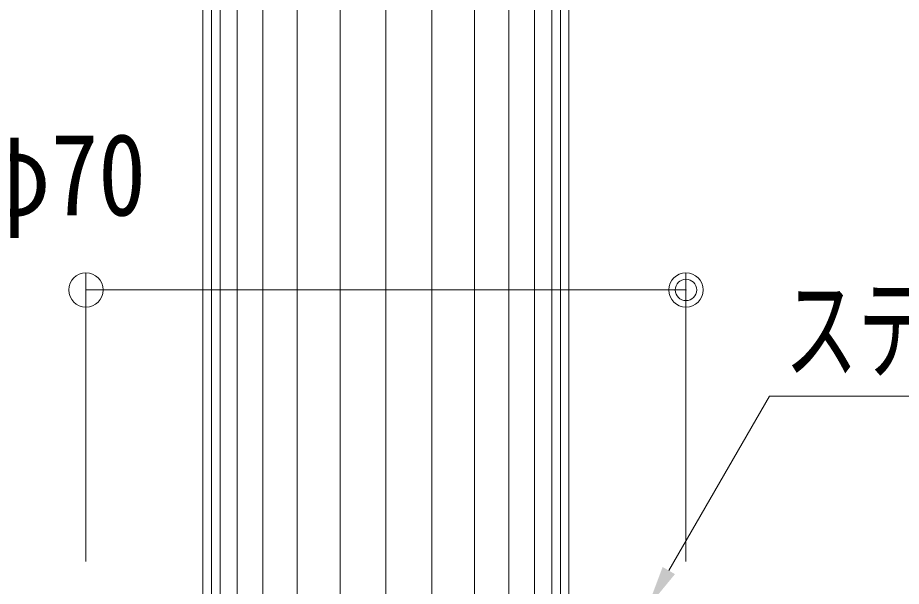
# Model space of a CAD drawing. Units: millimetres, scale not verified. Extents: x -1001 to 999, y -692 to 693.
# Drawn here: x -879.6 to -776.5, y -530.4 to -464.1 of the extents above; entities that cross this region are included whole.
import ezdxf
from ezdxf.enums import TextEntityAlignment as Align

# ---------------------------------------------------------------- set-up
doc = ezdxf.new("R2010")
doc.units = ezdxf.units.MM
doc.header["$LTSCALE"] = 5
doc.header["$PDMODE"] = 32
doc.header["$PDSIZE"] = 2.5
doc.linetypes.add('DASHED1', pattern=[1.8, 1.2, -0.6])
for name, color, linetype, lineweight in [('0-4_2', 4, 'Continuous', 9), ('0-5_1', 3, 'Continuous', 9), ('0-6_center', 5, 'Continuous', 9), ('0-8_sunpou', 1, 'Continuous', 9), ('0-9_0', 6, 'DASHED1', 9), ('0-A_DEFPOINTS', 7, 'Continuous', 9)]:
    doc.layers.add(name, color=color, linetype=linetype, lineweight=lineweight)
doc.styles.add('ＭＳ ゴシック', font='')
doc.styles.get('ＭＳ ゴシック').set_extended_font_data('MS Gothic')

# ---------------------------------------------------------------- blocks, each defined once
blk = doc.blocks.new('_ORIGIN')
at = {"layer": '0-9_0', "color": 1, "linetype": 'Continuous'}
blk.add_line((0, 0), (-5, 0), dxfattribs=at)
blk.add_circle((0, 0), 2.5, dxfattribs=at)
blk = doc.blocks.new('MLeader4')
at = {"layer": '0-8_sunpou'}
blk.add_line((-790.114, -508.258), (-733.211, -508.258), dxfattribs=at)
blk.add_lwpolyline([(-803.663, -528.608), (-791.914, -508.258), (-790.114, -508.258)], dxfattribs=at)
at = {"layer": '0-8_sunpou', "color": 11}
blk.add_solid([(-802.941, -529.025), (-804.385, -528.192), (-806.163, -532.938)], dxfattribs=at)
at = {"layer": '0-8_sunpou', "color": 2, "style": 'ＭＳ ゴシック', "width": 0.65}
blk.add_text('ステンレス座金', height=9.604, dxfattribs=at).set_placement((-790.144, -508.109), align=Align.BOTTOM_LEFT)

msp = doc.modelspace()

# ---------------------------------------------------------------- linework, layer by layer
at = {"layer": '0-4_2'}
for p, q in [((-857.009, -238.556), (-857.009, -608.862)), ((-856.009, -238.556), (-856.009, -608.862)), ((-854.009, -238.556), (-854.009, -608.862)), ((-851.009, -238.556), (-851.009, -608.862)), ((-847.009, -238.556), (-847.009, -608.862)), ((-842.009, -238.556), (-842.009, -608.862)), ((-831.309, -238.556), (-831.309, -608.862)), ((-826.309, -238.556), (-826.309, -608.862)), ((-822.309, -238.556), (-822.309, -608.862)), ((-819.309, -238.556), (-819.309, -608.862)), ((-817.309, -238.556), (-817.309, -608.862)), ((-816.309, -238.556), (-816.309, -608.862))]:
    msp.add_line(p, q, dxfattribs=at)
at = {"layer": '0-5_1'}
for p, q in [((-858.009, -238.556), (-858.009, -608.862)), ((-815.309, -238.556), (-815.309, -608.862))]:
    msp.add_line(p, q, dxfattribs=at)
at = {"layer": '0-6_center'}
msp.add_line((-836.659, 135.826), (-836.659, -627.413), dxfattribs=at)
at = {"layer": '0-9_0', "color": 1, "linetype": 'Continuous'}
for p, q in [((-871.659, -527.545), (-871.659, -493.837)), ((-801.659, -527.545), (-801.659, -493.837)), ((-867.659, -495.837), (-805.659, -495.837))]:
    msp.add_line(p, q, dxfattribs=at)
at = {"layer": '0-A_DEFPOINTS'}
msp.add_point((-801.659, -495.837), dxfattribs=at)

# ---------------------------------------------------------------- block references
at = {"layer": '0-8_sunpou'}
msp.add_blockref('MLeader4', (0, 0), dxfattribs=at)
at = {"layer": '0-9_0', "xscale": 0.8, "yscale": 0.8, "rotation": 180}
msp.add_blockref('_ORIGIN', (-871.659, -495.837), dxfattribs=at)
at = {"layer": '0-9_0', "xscale": 0.8, "yscale": 0.8}
msp.add_blockref('_ORIGIN', (-801.659, -495.837), dxfattribs=at)

# ---------------------------------------------------------------- texts
at = {"layer": '0-9_0', "color": 2, "style": 'ＭＳ ゴシック', "width": 0.85}
msp.add_text('φ70', height=9.604, dxfattribs=at).set_placement((-884.205, -490.03), align=Align.BOTTOM_LEFT)

doc.saveas('drawing.dxf')
